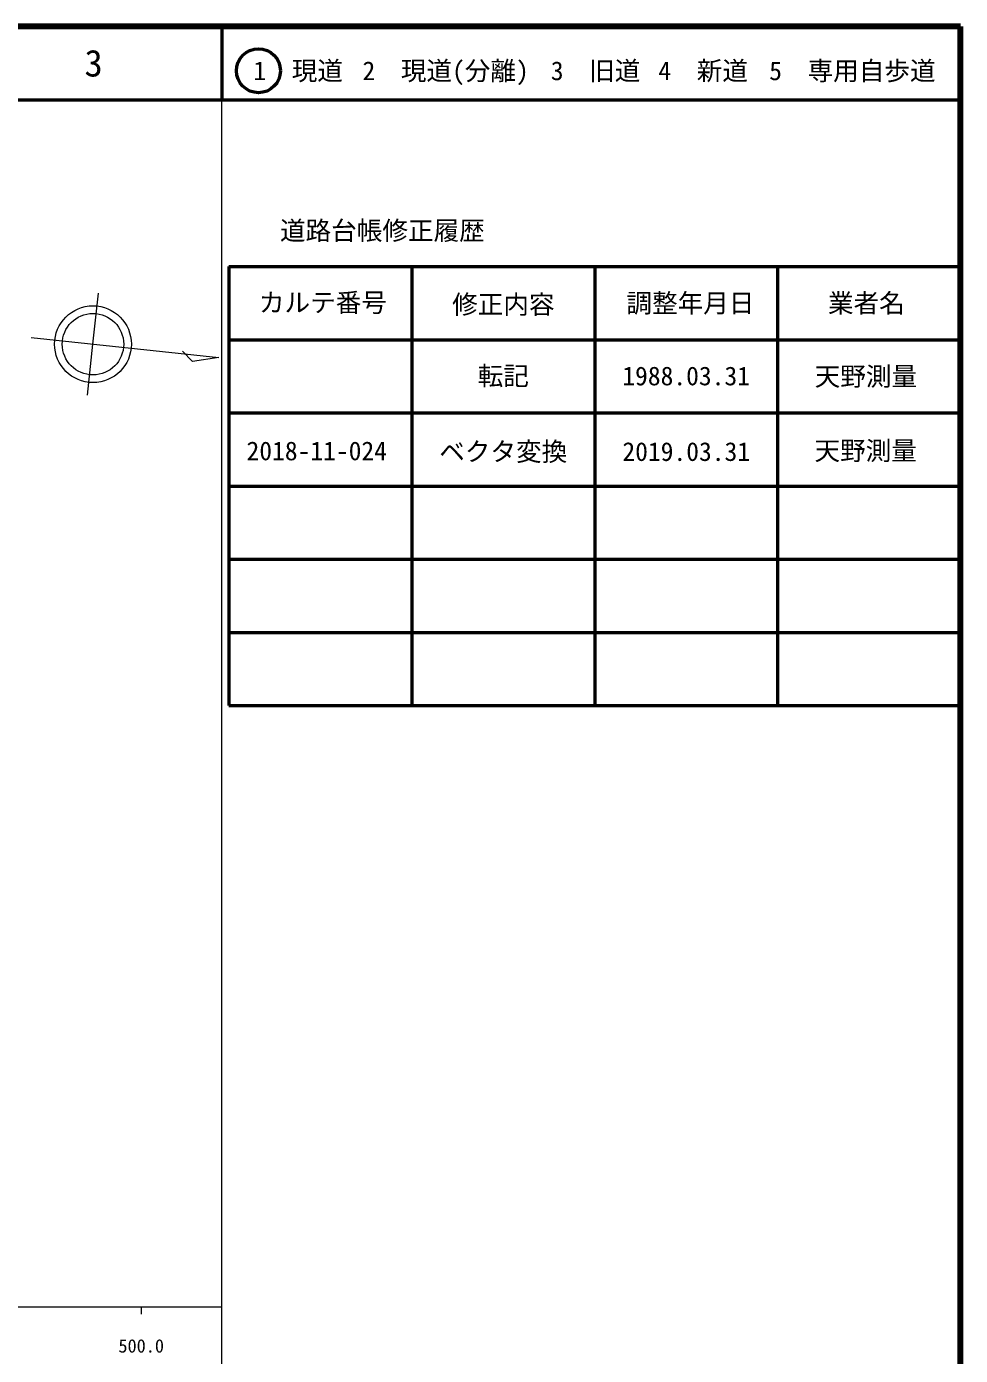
# Model space of a CAD drawing. Units: millimetres, scale not verified. Extents: x 40000 to 680000, y 20000 to 380000.
# Drawn here: x 552326 to 680000, y 198357 to 380000 of the extents above; entities that cross this region are included whole.
import ezdxf
from ezdxf.enums import TextEntityAlignment as Align

# ---------------------------------------------------------------- set-up
doc = ezdxf.new("R2010")
doc.units = ezdxf.units.MM
doc.header["$LTSCALE"] = 1000
for name, color, linetype, lineweight in [('M-BMK-SRVR', 3, 'Continuous', 13), ('M-TTL', 2, 'Continuous', 140), ('M-TTL-BAND', 7, 'Continuous', 13), ('M-TTL-FRAM', 2, 'Continuous', 50), ('M-TTL-LINE', 7, 'Continuous', 50)]:
    doc.layers.add(name, color=color, linetype=linetype, lineweight=lineweight)
doc.layers.add('M-TTL-TXT', color=7, linetype='Continuous')
doc.styles.add('ＭＳ ゴシック', font='')
doc.styles.get('ＭＳ ゴシック').set_extended_font_data('MS Gothic')

msp = doc.modelspace()

# ---------------------------------------------------------------- linework, layer by layer
at = {"layer": 'M-BMK-SRVR'}
for p, q in [((561405, 336585), (562144, 343546)), ((560666, 329624), (561405, 336585))]:
    msp.add_line(p, q, dxfattribs=at)
msp.add_lwpolyline([(552941, 337483), (578624, 334757), (574992, 334220), (573624, 335612)], dxfattribs=at)
for radius in [5250, 4200]:
    msp.add_circle((561405, 336585), radius, dxfattribs=at)
at = {"layer": 'M-TTL'}
for p, q in [((680000, 380000), (40000, 380000)), ((680000, 20000), (680000, 380000))]:
    msp.add_line(p, q, dxfattribs=at)
at = {"layer": 'M-TTL-BAND'}
for p, q in [((579000, 20000), (579000, 370000)), ((40000, 205000), (579000, 205000)), ((568000, 205000), (568000, 204000))]:
    msp.add_line(p, q, dxfattribs=at)
at = {"layer": 'M-TTL-FRAM'}
for p, q in [((580000, 347197), (580000, 287197)), ((580000, 347197), (680000, 347197)), ((580000, 287197), (680000, 287197))]:
    msp.add_line(p, q, dxfattribs=at)
at = {"layer": 'M-TTL-LINE'}
for p, q in [((579000, 380000), (579000, 370000)), ((40000, 370000), (680000, 370000)), ((605000, 347197), (605000, 287197)), ((630000, 347197), (630000, 287197)), ((655000, 347197), (655000, 287197)), ((580000, 337197), (680000, 337197)), ((580000, 327197), (680000, 327197)), ((580000, 317197), (680000, 317197)), ((580000, 307197), (680000, 307197)), ((580000, 297197), (680000, 297197))]:
    msp.add_line(p, q, dxfattribs=at)
msp.add_circle((584031, 373958), 3000, dxfattribs=at)

# ---------------------------------------------------------------- texts
at = {"layer": 'M-TTL-BAND', "style": 'ＭＳ ゴシック'}
msp.add_text('500.0', height=1833, dxfattribs=at).set_placement((568000, 198195), align=Align.BOTTOM_CENTER)
at = {"layer": 'M-TTL-TXT', "style": 'ＭＳ ゴシック'}
for s, height, p in [('3', 3666, (561497, 375000)), ('1\u3000現道', 2566, (589448, 373958)), ('2\u3000現道(分離)', 2566, (609619, 373958)), ('3\u3000旧道', 2566, (630121, 373958)), ('4\u3000新道', 2566, (644824, 373958)), ('5\u3000専用自歩道', 2566, (665228, 373958)), ('道路台帳修正履歴', 2566, (600968, 352113)), ('カルテ番号', 2566, (592839, 342277)), ('修正内容', 2566, (617509, 342023)), ('調整年月日', 2566, (643089, 342197)), ('業者名', 2566, (667134, 342197)), ('転記', 2566, (617500, 332245)), ('1988.03.31', 2566, (642500, 332245)), ('天野測量', 2566, (667077, 332189)), ('ベクタ変換', 2566, (617493, 321908)), ('天野測量', 2566, (667046, 322030)), ('2018-11-024', 2566, (592000, 322000)), ('2019.03.31', 2566, (642512, 321908))]:
    msp.add_text(s, height=height, dxfattribs=at).set_placement(p, align=Align.MIDDLE_CENTER)

doc.saveas('drawing.dxf')
